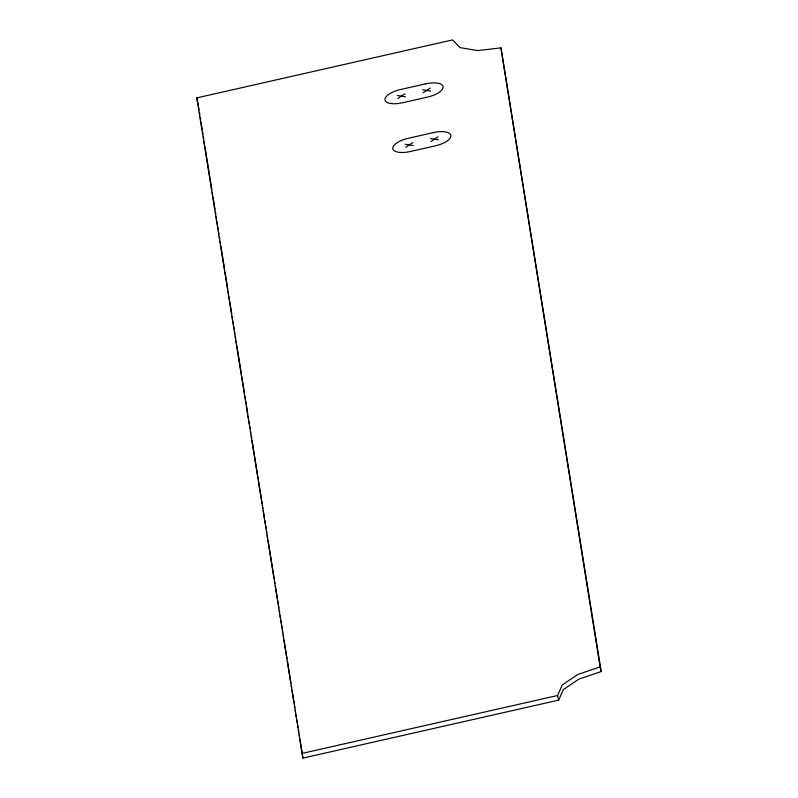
<?xml version="1.0" encoding="UTF-8"?>
<svg xmlns="http://www.w3.org/2000/svg" width="798" height="798" viewBox="0 0 798 798"><rect width="100%" height="100%" fill="white"/><g stroke="black" fill="none" stroke-linecap="round" stroke-linejoin="round"><path stroke-width="1.2" d="M558.69 700.115L557.593 695.497L562.211 684.973L577.772 674.51L600.106 666.909L500.954 47.88L477.842 50.583L460.127 47.661L452.576 39.9L196.787 97.885L302.901 758.1L558.69 700.115L563.318 689.592L578.879 679.138L601.213 671.537L500.954 47.88M397.873 98.543L404.955 93.785M423.12 92.827L430.202 88.059M405.673 147.301L412.766 142.533M430.93 141.575L438.012 136.807M301.794 753.472L557.593 695.497M422.631 89.775L430.691 91.112M397.384 95.501L405.444 96.827M430.441 138.523L438.501 139.859M405.194 144.248L413.254 145.575M600.106 666.909L601.213 671.537M196.787 97.885L198.293 104.967M198.682 107.431L199.081 109.885M199.47 112.348L199.869 114.812M200.258 117.266L200.657 119.73M201.046 122.184L202.233 129.565M202.622 132.029L203.021 134.493M203.41 136.947L203.809 139.411M204.198 141.864L204.597 144.328M204.986 146.792L211.879 189.834M212.278 192.298L212.667 194.762M213.066 197.216L215.031 209.515M215.43 211.979L215.819 214.443M216.218 216.896L216.607 219.36M217.006 221.814L217.395 224.278M217.794 226.742L218.183 229.196M218.582 231.659L218.971 234.123M219.37 236.577L219.759 239.041M220.158 241.495L220.547 243.959M220.946 246.422L224.687 269.784M225.086 272.248L227.839 289.465M228.238 291.928L228.627 294.392M229.026 296.846L229.415 299.31M229.814 301.764L231.779 314.073M232.178 316.527L232.567 318.991M232.966 321.444L233.355 323.908M233.754 326.372L234.143 328.826M234.542 331.29L234.931 333.754M235.33 336.207L235.719 338.671M236.118 341.125L236.507 343.589M236.906 346.053L241.435 374.342M241.824 376.796L244.587 394.022M244.976 396.476L245.375 398.94M245.764 401.394L246.163 403.858M246.552 406.322L247.739 413.703M248.128 416.157L248.527 418.621M248.916 421.075L249.315 423.539M249.704 426.002L250.103 428.456M250.492 430.92L250.891 433.384M251.28 435.838L251.679 438.301M252.078 440.755L257.395 473.972M257.784 476.426L258.183 478.89M258.572 481.354L261.335 498.57M261.724 501.024L262.123 503.488M262.512 505.952L262.911 508.406M263.3 510.87L264.487 518.251M264.876 520.705L265.275 523.169M265.664 525.633L266.063 528.086M266.452 530.55L266.851 533.014M267.24 535.468L267.639 537.932M268.028 540.386L274.143 578.52M274.532 580.984L274.931 583.438M275.32 585.902L277.295 598.201M277.684 600.655L278.083 603.118M278.472 605.582L278.871 608.036M279.26 610.5L279.659 612.964M280.048 615.418L280.447 617.881M280.836 620.335L281.235 622.799M281.624 625.263L282.023 627.717M282.412 630.181L282.811 632.644M283.2 635.098L283.599 637.562M283.988 640.016L286.941 658.47M287.34 660.934L290.881 683.068M291.28 685.532L291.669 687.986M292.068 690.45L294.033 702.749M294.432 705.213L294.821 707.666M295.22 710.13L295.609 712.594M296.008 715.048L296.397 717.512M296.796 719.966L297.185 722.429M297.584 724.893L297.973 727.347M298.372 729.811L298.761 732.275M299.16 734.729L299.549 737.192M299.948 739.646L302.901 758.1M425.603 83.84L400.357 89.566A16.838 6.673 -13.5 0 0 385.005 99.89A16.838 6.673 -13.5 0 0 402.471 102.762L427.718 97.047A16.838 6.673 -13.5 0 0 443.07 86.723A16.838 6.673 -13.5 0 0 425.603 83.84M433.414 132.588L408.167 138.313A16.838 6.673 -13.5 0 0 392.806 148.637A16.838 6.673 -13.5 0 0 410.282 151.52L435.528 145.795A16.838 6.673 -13.5 0 0 450.88 135.47A16.838 6.673 -13.5 0 0 433.414 132.588"/></g></svg>
